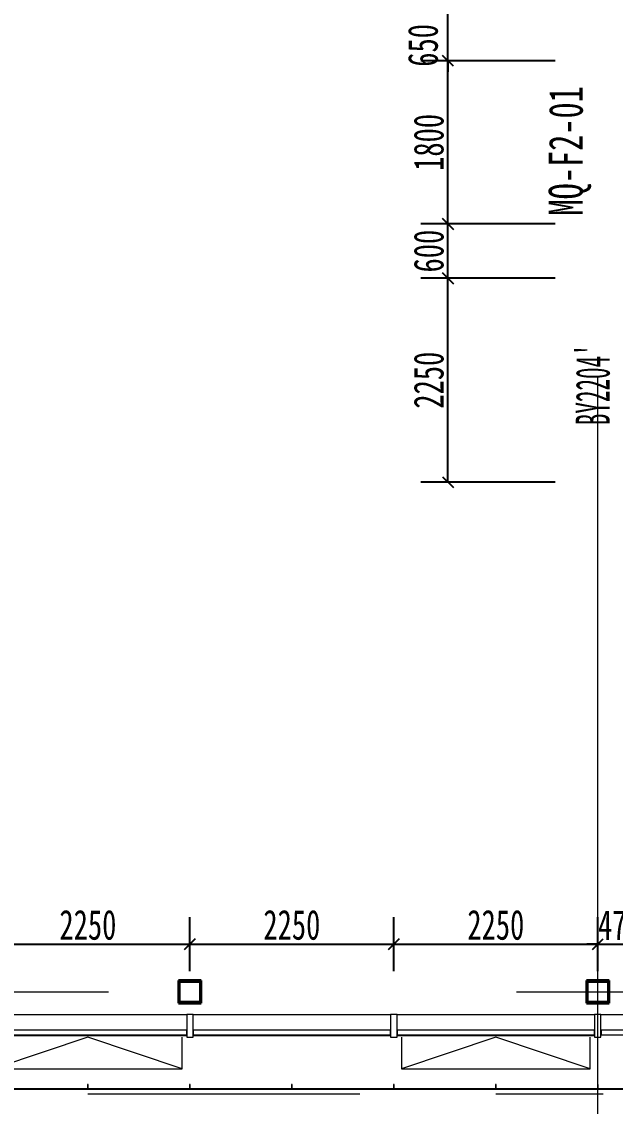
# Model space of a CAD drawing. Header units: millimetres. Extents: x 124696 to 347024, y 412631 to 564609.
# Drawn here: x 183817 to 190365, y 459588 to 471559 of the extents above; entities that cross this region are included whole.
import ezdxf

# ---------------------------------------------------------------- set-up
doc = ezdxf.new("R2010")
doc.units = ezdxf.units.MM
doc.header["$LTSCALE"] = 1500
doc.header["$MEASUREMENT"] = 0
for name, pattern in [('二层平面图$0$IMPORT-216002', [3, 2, -1]), ('二层平面图$0$划线 2mm', [3.6, 2, -1.6]), ('二层平面图$0$轴网线_12_3_3_3 mm', [21, 12, -3, 3, -3])]:
    doc.linetypes.add(name, pattern=pattern)
doc.layers.add('0-建筑底图', color=7, linetype='Continuous')
for name, color, linetype, lineweight in [('二层平面图$0$0-1', 7, 'Continuous', 5), ('二层平面图$0$A-LINE', 7, 'Continuous', 9), ('二层平面图$0$A-LINE-1', 7, '二层平面图$0$IMPORT-216002', 9), ('二层平面图$0$A-WALL-CURT-PANEL-2', 7, 'Continuous', 9), ('二层平面图$0$A-WALL-CURT-PANEL-3', 140, 'Continuous', 9), ('二层平面图$0$A-WALL-CURT-STILE-2', 7, 'Continuous', 9), ('二层平面图$0$A-WALL-CURT-STILE-3', 7, 'Continuous', 9), ('二层平面图$0$A-WINDOW', 51, 'Continuous', 9), ('二层平面图$0$A-WINDOW-1', 51, '二层平面图$0$划线 2mm', 9), ('二层平面图$0$A-WINDOW-IDEN', 53, 'Continuous', 15), ('二层平面图$0$ANNO-DIMS', 3, 'Continuous', 15), ('二层平面图$0$ANNO-DOTE-1', 10, '二层平面图$0$轴网线_12_3_3_3 mm', 15), ('二层平面图$0$S-COLU', 7, 'Continuous', 9), ('二层平面图$0$S-COLU-2', 130, 'Continuous', 35), ('二层平面图$0$WALL-IDEN', 233, 'Continuous', 15)]:
    doc.layers.add(name, color=color, linetype=linetype, lineweight=lineweight)
doc.styles.add('二层平面图$0$黑体', font='simhei.ttf', dxfattribs={"width": 0.7, "height": 375})
doc.styles.add('二层平面图$0$黑体_5', font='simhei.ttf', dxfattribs={"width": 0.7, "height": 330})
doc.styles.add('二层平面图$0$黑体_6', font='simhei.ttf', dxfattribs={"width": 0.5, "height": 375})
doc.dimstyles.new('二层平面图$0$直线_2_2mm_黑体_引线_文字在上', dxfattribs={"dimscale": 304.8, "dimtxt": 412.811453, "dimasz": 0.393701, "dimexe": 0.984252, "dimexo": 0.0625, "dimgap": 0.147638, "dimtad": 1, "dimdec": 0, "dimzin": 0, "dimdsep": 46, "dimtxsty": '二层平面图$0$黑体_5', "dimblk1": '二层平面图$0$_Oblique', "dimblk2": '二层平面图$0$_Oblique', "dimsah": 1, "dimcen": 0.09, "dimazin": 0, "dimtfac": 1, "dimtdec": 4, "dimtix": 1, "dimtmove": 0, "dimatfit": 3, "dimfxl": 3.937008, "dimfxlon": 1, "dimtvp": 1, "dimtolj": 1, "dimtzin": 0, "dimarcsym": 2})
doc.dimstyles.new('二层平面图$0$直线_2_2mm_黑体_引线_文字在上_2', dxfattribs={"dimscale": 304.8, "dimtxt": 412.811453, "dimasz": 0.393701, "dimexe": 0.984252, "dimexo": 0.0625, "dimgap": 0.147638, "dimtad": 1, "dimdec": 0, "dimzin": 0, "dimdsep": 46, "dimtxsty": '二层平面图$0$黑体_5', "dimblk1": '二层平面图$0$_Oblique', "dimblk2": '二层平面图$0$_Oblique', "dimsah": 1, "dimcen": 0.09, "dimazin": 0, "dimtfac": 1, "dimtdec": 4, "dimtix": 1, "dimtmove": 2, "dimatfit": 3, "dimfxl": 3.937008, "dimfxlon": 1, "dimtvp": 1, "dimtolj": 1, "dimtzin": 0, "dimarcsym": 2})

# ---------------------------------------------------------------- blocks, each defined once
blk = doc.blocks.new('二层平面图$0$S-柱-钢-矩形管 - _-250x250x12x12-1974467-104-2F')
at = {"layer": '二层平面图$0$S-COLU'}
h = blk.add_hatch(color=256, dxfattribs=at)
h.paths.add_polyline_path([(125, -125), (125, 125), (-125, 125), (-125, -125)])
h.paths.add_polyline_path([(-113, -113), (-113, 113), (113, 113), (113, -113)])
at = {"layer": '二层平面图$0$S-COLU-2'}
for p, q in [((125, 125), (-125, 125)), ((-125, 125), (-125, -125)), ((125, -125), (125, 125)), ((-113, -113), (-113, 113)), ((-113, 113), (113, 113)), ((113, 113), (113, -113)), ((113, -113), (-113, -113)), ((-125, -125), (125, -125))]:
    blk.add_line(p, q, dxfattribs=at)
blk = doc.blocks.new('二层平面图$0$SHS-Structure-Center_rvt-1-104-2F')
at = {"layer": '二层平面图$0$S-COLU'}
for p in [(40500, 4500), (45000, 4500)]:
    blk.add_blockref('二层平面图$0$S-柱-钢-矩形管 - _-250x250x12x12-1974467-104-2F', p, dxfattribs=at)
blk = doc.blocks.new('二层平面图$0$系统嵌板 - 白色拉板网 B-6032524-104-2F')
at = {"layer": '二层平面图$0$A-WALL-CURT-PANEL-3'}
for p, q in [((558.5, 5), (-558.5, 5)), ((-558.5, 5), (-558.5, 0)), ((-558.5, 0), (558.5, 0)), ((558.5, 0), (558.5, 5))]:
    blk.add_line(p, q, dxfattribs=at)
blk = doc.blocks.new('二层平面图$0$系统嵌板 - 白色拉板网 B-9277056-104-2F')
at = {"layer": '二层平面图$0$A-WALL-CURT-PANEL-3'}
for p, q in [((558.5, 5), (-558.5, 5)), ((-558.5, 5), (-558.5, 0)), ((-558.5, 0), (558.5, 0)), ((558.5, 0), (558.5, 5))]:
    blk.add_line(p, q, dxfattribs=at)
blk = doc.blocks.new('二层平面图$0$矩形竖梃 - 8 x 50 mm 蜂窝铝板幕墙开缝-6032500-104-2F')
at = {"layer": '二层平面图$0$A-WALL-CURT-STILE-3'}
for p, q in [((-4, 0), (4, 0)), ((-4, -50), (-4, 0)), ((4, 0), (4, -50)), ((4, -50), (-4, -50))]:
    blk.add_line(p, q, dxfattribs=at)
blk = doc.blocks.new('二层平面图$0$矩形竖梃 - 8 x 50 mm 蜂窝铝板幕墙开缝-9277037-104-2F')
at = {"layer": '二层平面图$0$A-WALL-CURT-STILE-3'}
for p, q in [((-4, 0), (4, 0)), ((-4, -50), (-4, 0)), ((4, 0), (4, -50)), ((4, -50), (-4, -50))]:
    blk.add_line(p, q, dxfattribs=at)
blk = doc.blocks.new('二层平面图$0$系统嵌板 - 玻璃-12533263-104-2F')
at = {"layer": '二层平面图$0$A-WALL-CURT-PANEL-2'}
blk.add_line((1090, -12.5), (-1090, -12.5), dxfattribs=at)
blk = doc.blocks.new('二层平面图$0$A-嵌板_上悬铝窗 - 幕墙上悬开启-12648585-104-2F')
at = {"layer": '二层平面图$0$A-WINDOW-1'}
for p, q in [((0, -25), (-1040, -375)), ((-1040, -25), (-1040, -375)), ((1040, -375), (0, -25)), ((1040, -375), (1040, -25)), ((-1040, -375), (1040, -375))]:
    blk.add_line(p, q, dxfattribs=at)
blk = doc.blocks.new('二层平面图$0$系统嵌板 - 00S-玻璃-12648781-104-2F')
at = {"layer": '二层平面图$0$A-WALL-CURT-PANEL-3'}
for p, q in [((1090, 50), (-1090, 50)), ((-1090, 50), (-1090, 0)), ((-1090, 0), (1090, 0)), ((1090, 0), (1090, 50))]:
    blk.add_line(p, q, dxfattribs=at)
blk = doc.blocks.new('二层平面图$0$系统嵌板 - 00S-玻璃-12648783-104-2F')
at = {"layer": '二层平面图$0$A-WALL-CURT-PANEL-3'}
for p, q in [((167, 50), (-202, 50)), ((-202, 50), (-202, 0)), ((-202, 0), (167, 0)), ((167, 0), (167, 50))]:
    blk.add_line(p, q, dxfattribs=at)
blk = doc.blocks.new('二层平面图$0$矩形竖梃 - 幕墙龙骨_70_250-12494314-104-2F')
at = {"layer": '二层平面图$0$A-WALL-CURT-STILE-3'}
for p, q in [((-35, 25), (35, 25)), ((-35, -225), (-35, 25)), ((35, 25), (35, -225)), ((35, -225), (-35, -225))]:
    blk.add_line(p, q, dxfattribs=at)
blk = doc.blocks.new('二层平面图$0$矩形竖梃 - 幕墙龙骨_20_225_隐框-12143376-104-2F')
at = {"layer": '二层平面图$0$A-WALL-CURT-STILE-2'}
blk.add_line((42785, 4250), (44965, 4250), dxfattribs=at)
blk = doc.blocks.new('二层平面图$0$矩形竖梃 - 幕墙龙骨_20_225_隐框-12487870-104-2F')
at = {"layer": '二层平面图$0$A-WALL-CURT-STILE-2'}
blk.add_line((45035, 4250), (45325, 4250), dxfattribs=at)
blk = doc.blocks.new('二层平面图$0$_Oblique')
at = {"color": 0, "linetype": 'ByBlock', "lineweight": -2}
blk.add_line((-0.5, -0.5), (0.5, 0.5), dxfattribs=at)
blk = doc.blocks.new('*D2354')
at = {"layer": '二层平面图$0$ANNO-DIMS', "color": 0, "lineweight": -2, "transparency": 16777216}
for p, q in [((38250, 4726), (38250, 5325)), ((40500, 4726), (40500, 5325)), ((38250, 5025), (40500, 5025))]:
    blk.add_line(p, q, dxfattribs=at)
at = {"layer": '二层平面图$0$ANNO-DIMS', "color": 0, "lineweight": -2, "transparency": 16777216, "xscale": 120, "yscale": 120, "zscale": 120, "rotation": 180}
blk.add_blockref('二层平面图$0$_Oblique', (38250, 5025), dxfattribs=at)
at = {"layer": '二层平面图$0$ANNO-DIMS', "color": 0, "lineweight": -2, "transparency": 16777216, "xscale": 120, "yscale": 120, "zscale": 120}
blk.add_blockref('二层平面图$0$_Oblique', (40500, 5025), dxfattribs=at)
at = {"layer": '二层平面图$0$ANNO-DIMS', "color": 0, "transparency": 16777216, "insert": (39375, 5237), "char_height": 330, "width": 806.42, "attachment_point": 5, "style": '二层平面图$0$黑体_5'}
blk.add_mtext('\\A1;2250', dxfattribs=at)
blk = doc.blocks.new('*D2355')
at = {"layer": '二层平面图$0$ANNO-DIMS', "color": 0, "lineweight": -2, "transparency": 16777216}
for p, q in [((40500, 4726), (40500, 5325)), ((42750, 4726), (42750, 5325)), ((40500, 5025), (42750, 5025))]:
    blk.add_line(p, q, dxfattribs=at)
at = {"layer": '二层平面图$0$ANNO-DIMS', "color": 0, "lineweight": -2, "transparency": 16777216, "xscale": 120, "yscale": 120, "zscale": 120, "rotation": 180}
blk.add_blockref('二层平面图$0$_Oblique', (40500, 5025), dxfattribs=at)
at = {"layer": '二层平面图$0$ANNO-DIMS', "color": 0, "lineweight": -2, "transparency": 16777216, "xscale": 120, "yscale": 120, "zscale": 120}
blk.add_blockref('二层平面图$0$_Oblique', (42750, 5025), dxfattribs=at)
at = {"layer": '二层平面图$0$ANNO-DIMS', "color": 0, "transparency": 16777216, "insert": (41625, 5237), "char_height": 330, "width": 806.42, "attachment_point": 5, "style": '二层平面图$0$黑体_5'}
blk.add_mtext('\\A1;2250', dxfattribs=at)
blk = doc.blocks.new('*D2356')
at = {"layer": '二层平面图$0$ANNO-DIMS', "color": 0, "lineweight": -2, "transparency": 16777216}
for p, q in [((42750, 4726), (42750, 5325)), ((45000, 4726), (45000, 5325)), ((42750, 5025), (45000, 5025))]:
    blk.add_line(p, q, dxfattribs=at)
at = {"layer": '二层平面图$0$ANNO-DIMS', "color": 0, "lineweight": -2, "transparency": 16777216, "xscale": 120, "yscale": 120, "zscale": 120, "rotation": 180}
blk.add_blockref('二层平面图$0$_Oblique', (42750, 5025), dxfattribs=at)
at = {"layer": '二层平面图$0$ANNO-DIMS', "color": 0, "lineweight": -2, "transparency": 16777216, "xscale": 120, "yscale": 120, "zscale": 120}
blk.add_blockref('二层平面图$0$_Oblique', (45000, 5025), dxfattribs=at)
at = {"layer": '二层平面图$0$ANNO-DIMS', "color": 0, "transparency": 16777216, "insert": (43875, 5237), "char_height": 330, "width": 806.42, "attachment_point": 5, "style": '二层平面图$0$黑体_5'}
blk.add_mtext('\\A1;2250', dxfattribs=at)
blk = doc.blocks.new('*D2388')
at = {"layer": '二层平面图$0$ANNO-DIMS', "color": 0, "lineweight": -2, "transparency": 16777216}
for p, q in [((45000, 4726), (45000, 5325)), ((45475, 4726), (45475, 5325)), ((45000, 5025), (44880, 5025)), ((45000, 5025), (45475, 5025)), ((45475, 5025), (45595, 5025))]:
    blk.add_line(p, q, dxfattribs=at)
at = {"layer": '二层平面图$0$ANNO-DIMS', "color": 0, "lineweight": -2, "transparency": 16777216, "xscale": 120, "yscale": 120, "zscale": 120}
blk.add_blockref('二层平面图$0$_Oblique', (45000, 5025), dxfattribs=at)
at = {"layer": '二层平面图$0$ANNO-DIMS', "color": 0, "lineweight": -2, "transparency": 16777216, "xscale": 120, "yscale": 120, "zscale": 120, "rotation": 180}
blk.add_blockref('二层平面图$0$_Oblique', (45475, 5025), dxfattribs=at)
at = {"layer": '二层平面图$0$ANNO-DIMS', "color": 0, "transparency": 16777216, "insert": (45238, 5235), "char_height": 330, "width": 604.82, "attachment_point": 5, "style": '二层平面图$0$黑体_5'}
blk.add_mtext('\\A1;475', dxfattribs=at)
blk = doc.blocks.new('*D2398')
at = {"layer": '二层平面图$0$ANNO-DIMS', "color": 0, "lineweight": -2, "transparency": 16777216}
for p, q in [((44528, 12375), (43047, 12375)), ((43347, 10125), (43347, 12375)), ((44528, 10125), (43047, 10125))]:
    blk.add_line(p, q, dxfattribs=at)
at = {"layer": '二层平面图$0$ANNO-DIMS', "color": 0, "lineweight": -2, "transparency": 16777216, "xscale": 120, "yscale": 120, "zscale": 120}
for p, rotation in [((43347, 12375), 90), ((43347, 10125), 270)]:
    blk.add_blockref('二层平面图$0$_Oblique', p, dxfattribs=dict(at, rotation=rotation))
at = {"layer": '二层平面图$0$ANNO-DIMS', "color": 0, "transparency": 16777216, "insert": (43136, 11250), "char_height": 330, "width": 806.42, "attachment_point": 5, "rotation": 90, "style": '二层平面图$0$黑体_5'}
blk.add_mtext('\\A1;2250', dxfattribs=at)
blk = doc.blocks.new('*D2399')
at = {"layer": '二层平面图$0$ANNO-DIMS', "color": 0, "lineweight": -2, "transparency": 16777216}
for p, q in [((44528, 12975), (43047, 12975)), ((43347, 12375), (43347, 12975)), ((44528, 12375), (43047, 12375))]:
    blk.add_line(p, q, dxfattribs=at)
at = {"layer": '二层平面图$0$ANNO-DIMS', "color": 0, "lineweight": -2, "transparency": 16777216, "xscale": 120, "yscale": 120, "zscale": 120}
for p, rotation in [((43347, 12975), 90), ((43347, 12375), 270)]:
    blk.add_blockref('二层平面图$0$_Oblique', p, dxfattribs=dict(at, rotation=rotation))
at = {"layer": '二层平面图$0$ANNO-DIMS', "color": 0, "transparency": 16777216, "insert": (43136, 12675), "char_height": 330, "width": 604.82, "attachment_point": 5, "rotation": 90, "style": '二层平面图$0$黑体_5'}
blk.add_mtext('\\A1;600', dxfattribs=at)
blk = doc.blocks.new('*D2400')
at = {"layer": '二层平面图$0$ANNO-DIMS', "color": 0, "lineweight": -2, "transparency": 16777216}
for p, q in [((44528, 14775), (43047, 14775)), ((43347, 12975), (43347, 14775)), ((44528, 12975), (43047, 12975))]:
    blk.add_line(p, q, dxfattribs=at)
at = {"layer": '二层平面图$0$ANNO-DIMS', "color": 0, "lineweight": -2, "transparency": 16777216, "xscale": 120, "yscale": 120, "zscale": 120}
for p, rotation in [((43347, 14775), 90), ((43347, 12975), 270)]:
    blk.add_blockref('二层平面图$0$_Oblique', p, dxfattribs=dict(at, rotation=rotation))
at = {"layer": '二层平面图$0$ANNO-DIMS', "color": 0, "transparency": 16777216, "insert": (43136, 13875), "char_height": 330, "width": 806.42, "attachment_point": 5, "rotation": 90, "style": '二层平面图$0$黑体_5'}
blk.add_mtext('\\A1;1800', dxfattribs=at)
blk = doc.blocks.new('*D2401')
at = {"layer": '二层平面图$0$ANNO-DIMS', "color": 0, "lineweight": -2, "transparency": 16777216}
for p, q in [((43347, 15425), (43347, 15545)), ((44528, 15425), (43047, 15425)), ((43347, 14775), (43347, 15425)), ((44528, 14775), (43047, 14775)), ((43347, 14775), (43347, 14655))]:
    blk.add_line(p, q, dxfattribs=at)
at = {"layer": '二层平面图$0$ANNO-DIMS', "color": 0, "lineweight": -2, "transparency": 16777216, "xscale": 120, "yscale": 120, "zscale": 120}
for p, rotation in [((43347, 15425), 270), ((43347, 14775), 90)]:
    blk.add_blockref('二层平面图$0$_Oblique', p, dxfattribs=dict(at, rotation=rotation))
at = {"layer": '二层平面图$0$ANNO-DIMS', "color": 0, "transparency": 16777216, "insert": (42905, 14710), "char_height": 330, "width": 604.82, "attachment_point": 1, "rotation": 90, "line_spacing_factor": 0.872751, "style": '二层平面图$0$黑体_5'}
blk.add_mtext('\\A1;650', dxfattribs=at)
blk = doc.blocks.new('二层平面图')
at = {"layer": '二层平面图$0$A-LINE', "color": 8}
blk.add_line((45405, 4022.5), (45035, 4022.5), dxfattribs=at)
at = {"layer": '二层平面图$0$A-LINE-1', "color": 8}
blk.add_line((7875, 3375), (45059.2, 3375), dxfattribs=at)
at = {"layer": '二层平面图$0$ANNO-DOTE-1', "color": 8}
for p, q in [((45000, -6710.3), (45000, 106757.2)), ((-18896.2, 4500), (161528.2, 4500))]:
    blk.add_line(p, q, dxfattribs=at)
at = {"layer": '二层平面图$0$0-1', "color": 8}
blk.add_blockref('二层平面图$0$SHS-Structure-Center_rvt-1-104-2F', (0, 0), dxfattribs=at)
at = {"layer": '二层平面图$0$A-WALL-CURT-PANEL-2', "color": 8}
for name, p in [('二层平面图$0$系统嵌板 - 00S-玻璃-12648781-104-2F', (39375, 4025)), ('二层平面图$0$系统嵌板 - 00S-玻璃-12648781-104-2F', (41625, 4025)), ('二层平面图$0$系统嵌板 - 00S-玻璃-12648781-104-2F', (43875, 4025)), ('二层平面图$0$系统嵌板 - 00S-玻璃-12648783-104-2F', (45237.5, 4025)), ('二层平面图$0$系统嵌板 - 玻璃-12533263-104-2F', (39375, 4025)), ('二层平面图$0$系统嵌板 - 玻璃-12533263-104-2F', (41625, 4025)), ('二层平面图$0$系统嵌板 - 玻璃-12533263-104-2F', (43875, 4025)), ('二层平面图$0$系统嵌板 - 白色拉板网 B-6032524-104-2F', (38812.5, 3425)), ('二层平面图$0$系统嵌板 - 白色拉板网 B-6032524-104-2F', (39937.5, 3425)), ('二层平面图$0$系统嵌板 - 白色拉板网 B-6032524-104-2F', (41062.5, 3425)), ('二层平面图$0$系统嵌板 - 白色拉板网 B-6032524-104-2F', (42187.5, 3425)), ('二层平面图$0$系统嵌板 - 白色拉板网 B-6032524-104-2F', (43312.5, 3425)), ('二层平面图$0$系统嵌板 - 白色拉板网 B-6032524-104-2F', (44437.5, 3425)), ('二层平面图$0$系统嵌板 - 白色拉板网 B-9277056-104-2F', (45562.5, 3425))]:
    blk.add_blockref(name, p, dxfattribs=at)
at = {"layer": '二层平面图$0$A-WALL-CURT-STILE-2', "color": 8}
for name, p in [('二层平面图$0$矩形竖梃 - 幕墙龙骨_20_225_隐框-12143376-104-2F', (-4500, 0)), ('二层平面图$0$矩形竖梃 - 幕墙龙骨_20_225_隐框-12143376-104-2F', (-2250, 0)), ('二层平面图$0$矩形竖梃 - 幕墙龙骨_20_225_隐框-12143376-104-2F', (0, 0)), ('二层平面图$0$矩形竖梃 - 幕墙龙骨_20_225_隐框-12487870-104-2F', (0, 0))]:
    blk.add_blockref(name, p, dxfattribs=at)
at = {"layer": '二层平面图$0$A-WALL-CURT-STILE-2', "color": 8, "extrusion": (0, 0, -1), "rotation": 180}
for name, p in [('二层平面图$0$矩形竖梃 - 幕墙龙骨_70_250-12494314-104-2F', (-40500, 4025)), ('二层平面图$0$矩形竖梃 - 幕墙龙骨_70_250-12494314-104-2F', (-42750, 4025)), ('二层平面图$0$矩形竖梃 - 幕墙龙骨_70_250-12494314-104-2F', (-45000, 4025)), ('二层平面图$0$矩形竖梃 - 8 x 50 mm 蜂窝铝板幕墙开缝-6032500-104-2F', (-39375, 3425)), ('二层平面图$0$矩形竖梃 - 8 x 50 mm 蜂窝铝板幕墙开缝-6032500-104-2F', (-40500, 3425)), ('二层平面图$0$矩形竖梃 - 8 x 50 mm 蜂窝铝板幕墙开缝-6032500-104-2F', (-41625, 3425)), ('二层平面图$0$矩形竖梃 - 8 x 50 mm 蜂窝铝板幕墙开缝-6032500-104-2F', (-42750, 3425)), ('二层平面图$0$矩形竖梃 - 8 x 50 mm 蜂窝铝板幕墙开缝-6032500-104-2F', (-43875, 3425)), ('二层平面图$0$矩形竖梃 - 8 x 50 mm 蜂窝铝板幕墙开缝-9277037-104-2F', (-45000, 3425))]:
    blk.add_blockref(name, p, dxfattribs=at)
at = {"layer": '二层平面图$0$A-WINDOW', "color": 8}
for p in [(39375, 4025), (43875, 4025)]:
    blk.add_blockref('二层平面图$0$A-嵌板_上悬铝窗 - 幕墙上悬开启-12648585-104-2F', p, dxfattribs=at)
at = {"layer": '二层平面图$0$A-WINDOW-IDEN', "color": 8, "insert": (44755.8, 10753.3), "char_height": 375, "width": 1178.481, "attachment_point": 1, "rotation": 90, "style": '二层平面图$0$黑体_6'}
blk.add_mtext("BY2204'", dxfattribs=at)
at = {"layer": '二层平面图$0$WALL-IDEN', "color": 8, "insert": (44459.2, 13067), "char_height": 375, "width": 1885.569, "attachment_point": 1, "rotation": 90, "style": '二层平面图$0$黑体'}
blk.add_mtext('MQ-F2-01', dxfattribs=at)
at = {"layer": '二层平面图$0$ANNO-DIMS', "color": 8}
dim = blk.add_linear_dim(base=(43347.4, 15425), p1=(44547.4, 14775), p2=(44547.4, 15425), angle=90, dimstyle='二层平面图$0$直线_2_2mm_黑体_引线_文字在上_2', override={"dimpost": '<>', "dimfxl": 650}, dxfattribs=at)
dim.commit()
dim.dimension.update_dxf_attribs({"geometry": '*D2401', "text_midpoint": (43125.2, 15012.2), "dimtype": 160, "text_rotation": 90})
for base, p1, p2, override, picture, middle in [((43347.4, 14775), (44547.4, 12975), (44547.4, 14775), {"dimpost": '<>', "dimfxl": 1800}, '*D2400', (43135.6, 13875)), ((43347.4, 12975), (44547.4, 12375), (44547.4, 12975), {"dimpost": '<>', "dimfxl": 600}, '*D2399', (43135.6, 12675)), ((43347.4, 12375), (44547.4, 10125), (44547.4, 12375), {"dimpost": '<>', "dimfxl": 2250}, '*D2398', (43135.6, 11250))]:
    dim = blk.add_linear_dim(base=base, p1=p1, p2=p2, angle=90, dimstyle='二层平面图$0$直线_2_2mm_黑体_引线_文字在上', override=override, dxfattribs=at)
    dim.commit()
    dim.dimension.update_dxf_attribs({"geometry": picture, "text_midpoint": middle})
for base, p1, p2, override, picture, middle in [((40500, 5025.5), (38250, 4707.2), (40500, 4707.2), {"dimpost": '<>', "dimfxl": 2250}, '*D2354', (39375, 5237.3)), ((42750, 5025.5), (40500, 4707.2), (42750, 4707.2), {"dimpost": '<>', "dimfxl": 2250}, '*D2355', (41625, 5237.3)), ((45000, 5025.5), (42750, 4707.2), (45000, 4707.2), {"dimpost": '<>', "dimfxl": 2250}, '*D2356', (43875, 5237.3)), ((45475, 5025.5), (45000, 4707.2), (45475, 4707.2), {"dimpost": '<>', "dimfxl": 474.999999}, '*D2388', (45237.5, 5235.5))]:
    dim = blk.add_linear_dim(base=base, p1=p1, p2=p2, dimstyle='二层平面图$0$直线_2_2mm_黑体_引线_文字在上', override=override, dxfattribs=at)
    dim.commit()
    dim.dimension.update_dxf_attribs({"geometry": picture, "text_midpoint": middle})

msp = doc.modelspace()

# ---------------------------------------------------------------- block references
at = {"layer": '0-建筑底图'}
msp.add_blockref('二层平面图', (145172, 456352), dxfattribs=at)

doc.saveas('drawing.dxf')
